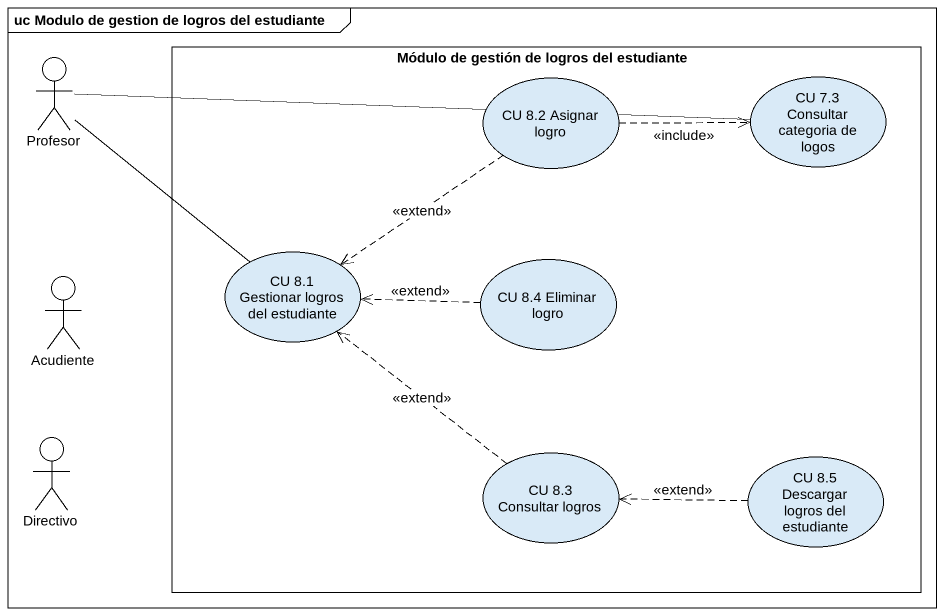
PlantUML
@startuml
mainframe uc Modulo de gestion de logros del estudiante
actor Profesor
rectangle "Módulo de gestión de logros del estudiante" as Módulo_de_gestión_de_logros {
  usecase "CU 8.2 Asignar logro" as CU_8_2_Asignar_logro
  usecase "CU 7.3 Consultar categoria de logos" as CU_7_3_Consultar_categoria
  usecase "CU 8.1 Gestionar logros del estudiante" as CU_8_1_Gestionar_logros_del
  usecase "CU 8.4 Eliminar logro" as CU_8_4_Eliminar_logro
  usecase "CU 8.3 Consultar logros" as CU_8_3_Consultar_logros
  usecase "CU 8.5 Descargar logros del estudiante" as CU_8_5_Descargar_logros_del
}
actor Acudiente
actor Directivo
Profesor -right- CU_7_3_Consultar_categoria
Profesor -- CU_8_1_Gestionar_logros_del
CU_8_2_Asignar_logro .right.> CU_7_3_Consultar_categoria : <<include>>
CU_8_2_Asignar_logro ..> CU_8_1_Gestionar_logros_del : <<extend>>
CU_8_4_Eliminar_logro .left.> CU_8_1_Gestionar_logros_del : <<extend>>
CU_8_3_Consultar_logros .up.> CU_8_1_Gestionar_logros_del : <<extend>>
CU_8_5_Descargar_logros_del .left.> CU_8_3_Consultar_logros : <<extend>>
@enduml
